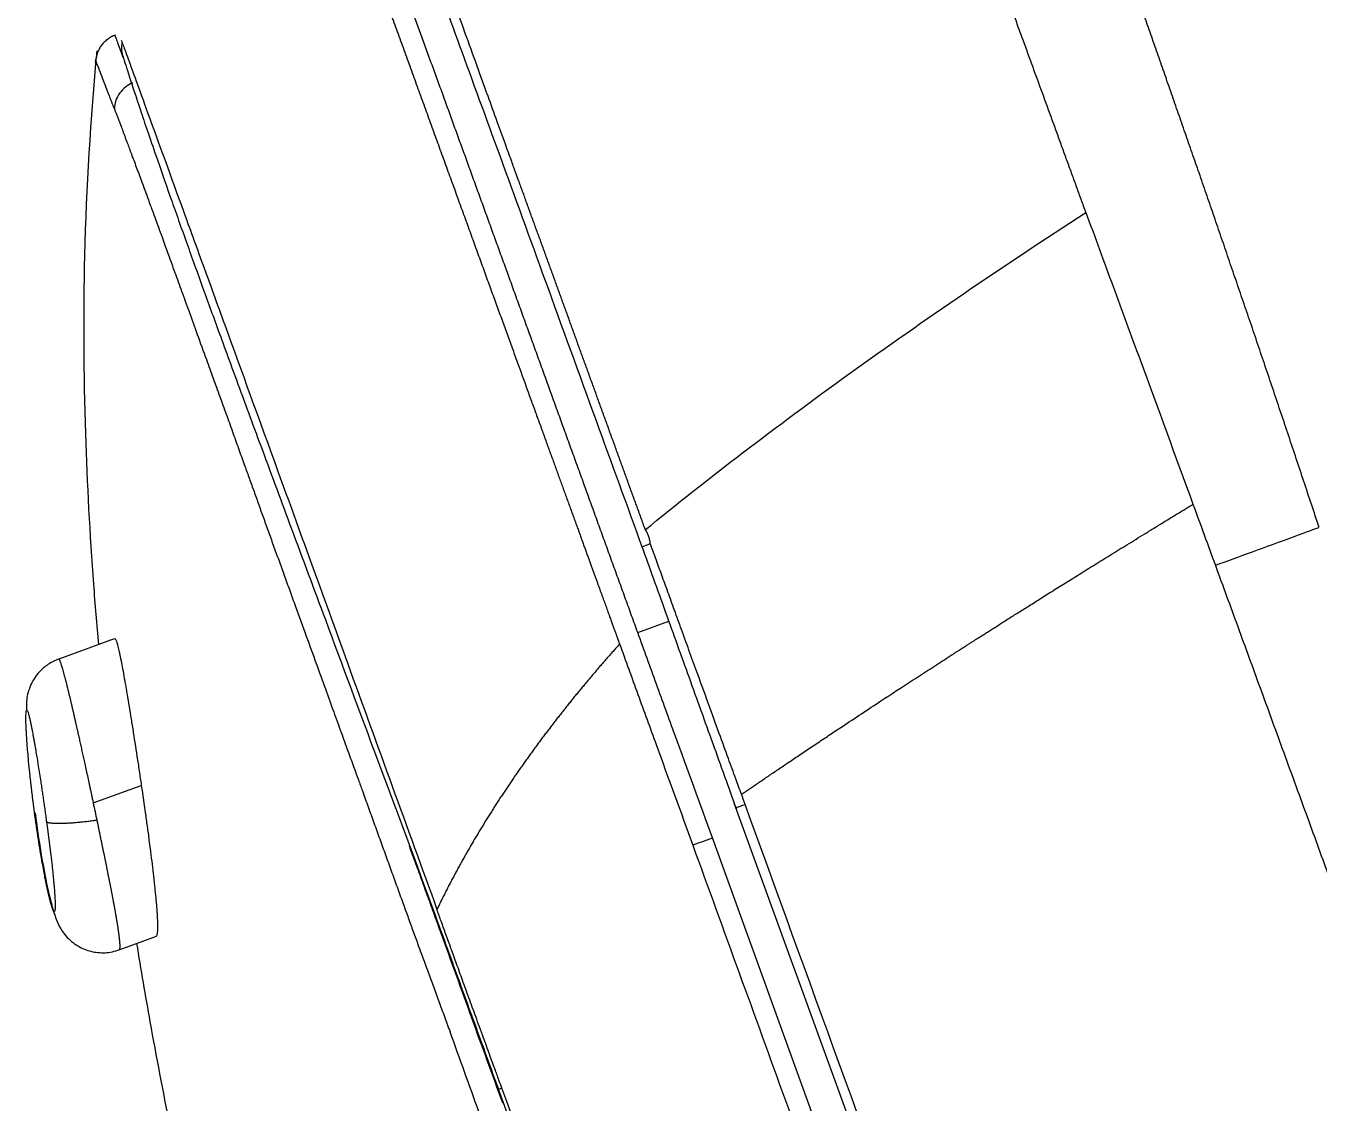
# Model space of a CAD drawing. Extents: x 0 to 1128, y 0 to 827.
# Drawn here: x 755.69 to 768.9, y 566.3 to 577.3 of the extents above; entities that cross this region are included whole.
import ezdxf

# ---------------------------------------------------------------- set-up
doc = ezdxf.new("R2010")
doc.units = 0
doc.header["$LTSCALE"] = 10
doc.header["$MEASUREMENT"] = 0
doc.layers.add('1', color=7, linetype='CONTINUOUS')

msp = doc.modelspace()

# ---------------------------------------------------------------- linework, layer by layer
at = {"layer": '1', "color": 7, "linetype": 'Continuous', "lineweight": -3}
for p, q in [((761.94, 571.11), (762.257, 571.225)), ((756.596, 571.044), (756.029, 570.837)), ((756.381, 569.37), (756.872, 569.548)), ((762.923, 569.369), (766.807, 558.68)), ((766.487, 558.582), (762.702, 569.012)), ((756.647, 567.87), (757.027, 568.008)), ((760.513, 566.459), (763.735, 557.583))]:
    msp.add_line(p, q, dxfattribs=at)
for points, knots in [([(775.77, 561.951), (775.49, 562.723), (774.93, 564.228), (774.09, 566.368), (773.3, 568.292), (772.632, 569.858), (772.085, 571.104), (771.653, 572.065), (771.266, 572.911), (770.795, 573.926), (770.154, 575.276), (769.267, 577.082), (768.172, 579.225), (766.854, 581.694), (765.329, 584.412), (764.215, 586.289), (763.632, 587.246)], [0, 0, 0, 0, 0.087607, 0.171439, 0.245441, 0.309617, 0.353171, 0.390675, 0.422124, 0.452529, 0.510106, 0.58164, 0.66737, 0.766985, 0.880396, 1, 1, 1, 1]), ([(766.516, 575.399), (766.508, 575.42), (766.493, 575.463), (766.47, 575.526), (766.446, 575.59), (766.423, 575.654), (766.4, 575.719), (766.376, 575.784), (766.352, 575.849), (766.328, 575.915), (766.304, 575.981), (766.28, 576.047), (766.256, 576.114), (766.231, 576.181), (766.207, 576.249), (766.182, 576.317), (766.157, 576.385), (766.132, 576.453), (766.107, 576.522), (766.082, 576.592), (766.056, 576.661), (766.031, 576.731), (766.005, 576.801), (765.979, 576.872), (765.954, 576.943), (765.928, 577.014), (765.901, 577.086), (765.875, 577.158), (765.849, 577.23), (765.822, 577.303), (765.796, 577.376), (765.769, 577.449), (765.742, 577.523), (765.715, 577.596), (765.688, 577.671), (765.661, 577.745), (765.634, 577.82), (765.606, 577.895), (765.579, 577.97), (765.551, 578.046), (765.523, 578.121), (765.496, 578.198), (765.468, 578.274), (765.44, 578.351), (765.412, 578.428), (765.383, 578.505), (765.355, 578.582), (765.327, 578.66), (765.298, 578.738), (765.27, 578.816), (765.241, 578.894), (765.213, 578.973), (765.184, 579.051), (765.155, 579.13), (765.126, 579.209), (765.097, 579.289), (765.068, 579.368), (765.039, 579.448), (765.01, 579.527), (764.981, 579.607), (764.951, 579.687), (764.922, 579.767), (764.893, 579.848), (764.863, 579.928), (764.834, 580.009), (764.804, 580.089), (764.775, 580.17), (764.745, 580.25), (764.716, 580.331), (764.686, 580.412), (764.657, 580.493), (764.627, 580.573), (764.597, 580.654), (764.568, 580.735), (764.538, 580.816), (764.509, 580.897), (764.479, 580.977), (764.449, 581.058), (764.42, 581.139), (764.39, 581.219), (764.361, 581.3), (764.331, 581.38), (764.302, 581.46), (764.272, 581.54), (764.243, 581.62), (764.214, 581.7), (764.185, 581.78), (764.155, 581.859), (764.126, 581.938), (764.097, 582.018), (764.068, 582.096), (764.039, 582.175), (764.011, 582.253), (763.982, 582.331), (763.953, 582.409), (763.925, 582.486), (763.897, 582.563), (763.868, 582.64), (763.84, 582.716), (763.812, 582.792), (763.784, 582.867), (763.757, 582.943), (763.729, 583.017), (763.702, 583.091), (763.675, 583.165), (763.648, 583.238), (763.621, 583.311), (763.594, 583.383), (763.568, 583.455), (763.541, 583.526), (763.515, 583.596), (763.489, 583.666), (763.464, 583.735), (763.438, 583.804), (763.413, 583.872), (763.388, 583.939), (763.363, 584.006), (763.339, 584.072), (763.314, 584.138), (763.29, 584.203), (763.23, 584.366), (763.138, 584.613), (763.022, 584.922), (762.919, 585.2), (762.826, 585.448), (762.744, 585.668), (762.671, 585.863), (762.607, 586.034), (762.551, 586.183), (762.503, 586.313), (762.461, 586.425), (762.425, 586.521), (762.395, 586.601), (762.37, 586.67), (762.349, 586.728), (762.331, 586.778), (762.316, 586.822), (762.302, 586.862), (762.289, 586.899), (762.277, 586.934), (762.266, 586.967), (762.259, 586.988), (762.256, 586.999)], [0, 0, 0, 0, 0.003018, 0.006056, 0.009114, 0.012191, 0.015288, 0.018404, 0.021539, 0.024695, 0.027869, 0.031064, 0.034277, 0.03751, 0.040763, 0.044035, 0.047327, 0.050638, 0.053968, 0.057318, 0.060687, 0.064076, 0.067484, 0.070912, 0.074359, 0.077825, 0.081311, 0.084816, 0.088341, 0.091885, 0.095449, 0.099032, 0.102635, 0.106257, 0.109899, 0.113561, 0.117242, 0.120942, 0.124663, 0.128403, 0.132163, 0.135942, 0.139742, 0.143561, 0.1474, 0.151259, 0.155138, 0.159037, 0.162956, 0.166894, 0.170852, 0.17483, 0.178827, 0.182844, 0.186881, 0.190937, 0.195013, 0.199108, 0.203223, 0.207357, 0.21151, 0.215684, 0.219876, 0.224088, 0.22832, 0.232571, 0.236842, 0.241132, 0.245442, 0.249772, 0.254121, 0.25849, 0.262879, 0.267288, 0.271717, 0.276166, 0.280635, 0.285124, 0.289634, 0.294164, 0.298714, 0.303285, 0.307876, 0.312487, 0.317118, 0.321769, 0.32644, 0.33113, 0.335841, 0.340571, 0.34532, 0.350089, 0.354878, 0.359685, 0.364512, 0.369358, 0.374224, 0.379108, 0.384011, 0.388933, 0.393873, 0.398832, 0.40381, 0.408806, 0.413821, 0.418854, 0.423906, 0.428976, 0.434063, 0.43917, 0.444294, 0.449438, 0.454599, 0.45978, 0.46498, 0.470199, 0.475436, 0.480693, 0.485969, 0.491265, 0.496579, 0.526384, 0.555621, 0.584278, 0.61235, 0.639844, 0.666756, 0.69308, 0.718802, 0.743919, 0.768453, 0.792427, 0.815848, 0.838696, 0.860947, 0.882582, 0.903609, 0.924038, 0.943876, 0.963138, 0.981841, 1, 1, 1, 1]), ([(768.897, 572.183), (768.871, 572.261), (768.819, 572.418), (768.741, 572.652), (768.664, 572.884), (768.587, 573.115), (768.51, 573.345), (768.433, 573.573), (768.357, 573.799), (768.281, 574.023), (768.206, 574.246), (768.13, 574.466), (768.056, 574.685), (767.981, 574.902), (767.908, 575.117), (767.834, 575.33), (767.762, 575.541), (767.69, 575.75), (767.618, 575.956), (767.547, 576.16), (767.477, 576.362), (767.407, 576.561), (767.339, 576.758), (767.271, 576.952), (767.204, 577.144), (767.138, 577.333), (767.072, 577.519), (767.007, 577.703), (766.944, 577.884), (766.881, 578.063), (766.819, 578.238), (766.757, 578.411), (766.697, 578.582), (766.638, 578.75), (766.579, 578.915), (766.521, 579.077), (766.465, 579.237), (766.409, 579.393), (766.354, 579.548), (766.3, 579.699), (766.246, 579.848), (766.194, 579.994), (766.143, 580.137), (766.093, 580.278), (766.043, 580.415), (765.995, 580.55), (765.948, 580.682), (765.901, 580.811), (765.856, 580.937), (765.812, 581.06), (765.768, 581.181), (765.726, 581.298), (765.685, 581.413), (765.645, 581.525), (765.605, 581.635), (765.567, 581.741), (765.529, 581.846), (765.492, 581.948), (765.456, 582.047), (765.421, 582.144), (765.387, 582.239), (765.354, 582.331), (765.321, 582.421), (765.29, 582.509), (765.259, 582.594), (765.229, 582.677), (765.199, 582.758), (765.171, 582.837), (765.143, 582.914), (765.116, 582.989), (765.09, 583.061), (765.064, 583.132), (765.04, 583.2), (765.016, 583.267), (764.992, 583.331), (764.969, 583.394), (764.947, 583.455), (764.926, 583.514), (764.905, 583.571), (764.885, 583.626), (764.866, 583.68), (764.847, 583.732), (764.828, 583.783), (764.81, 583.832), (764.793, 583.879), (764.776, 583.925), (764.764, 583.959), (764.755, 583.983), (764.748, 584.001), (764.74, 584.025), (764.729, 584.054), (764.717, 584.089), (764.702, 584.129), (764.686, 584.175), (764.667, 584.225), (764.648, 584.281), (764.626, 584.341), (764.603, 584.405), (764.578, 584.473), (764.552, 584.545), (764.525, 584.621), (764.497, 584.699), (764.468, 584.781), (764.438, 584.865), (764.407, 584.952), (764.376, 585.04), (764.344, 585.13), (764.311, 585.221), (764.279, 585.313), (764.246, 585.405), (764.214, 585.496), (764.182, 585.587), (764.151, 585.677), (764.12, 585.765), (764.09, 585.85), (764.062, 585.933), (764.034, 586.013), (764.008, 586.089), (763.984, 586.162), (763.961, 586.23), (763.94, 586.294), (763.92, 586.354), (763.902, 586.41), (763.886, 586.461), (763.871, 586.507), (763.857, 586.551), (763.844, 586.593), (763.831, 586.632), (763.818, 586.67), (763.805, 586.706), (763.793, 586.743), (763.785, 586.766), (763.781, 586.778)], [0, 0, 0, 0, 0.009748, 0.019443, 0.029083, 0.038666, 0.048189, 0.057649, 0.067047, 0.076378, 0.085643, 0.09484, 0.103969, 0.113029, 0.122021, 0.130944, 0.139797, 0.148576, 0.15728, 0.165905, 0.174449, 0.18291, 0.191286, 0.199576, 0.20778, 0.215897, 0.22393, 0.231877, 0.239739, 0.247517, 0.25521, 0.262821, 0.270348, 0.277793, 0.285155, 0.292435, 0.299633, 0.306749, 0.313785, 0.32074, 0.327614, 0.334405, 0.34111, 0.34773, 0.354262, 0.360705, 0.367059, 0.373322, 0.379495, 0.385576, 0.391568, 0.397471, 0.403288, 0.409019, 0.414667, 0.420232, 0.425715, 0.431117, 0.436441, 0.441685, 0.446852, 0.45194, 0.45695, 0.46188, 0.466731, 0.471501, 0.476191, 0.4808, 0.485328, 0.489775, 0.49414, 0.498424, 0.502626, 0.506746, 0.510783, 0.514739, 0.518612, 0.522403, 0.526111, 0.529736, 0.533279, 0.536738, 0.540116, 0.54341, 0.546621, 0.54975, 0.552796, 0.553629, 0.55488, 0.55655, 0.558638, 0.561144, 0.564065, 0.567403, 0.571154, 0.575318, 0.579894, 0.584882, 0.590282, 0.596095, 0.602321, 0.608963, 0.616022, 0.623503, 0.63141, 0.639746, 0.648512, 0.657708, 0.667334, 0.677386, 0.687862, 0.698758, 0.71007, 0.72179, 0.733911, 0.746423, 0.759313, 0.772577, 0.78622, 0.800249, 0.814675, 0.829504, 0.844741, 0.860387, 0.876439, 0.89289, 0.90974, 0.926989, 0.944637, 0.962684, 0.981137, 1, 1, 1, 1]), ([(758.151, 582.568), (758.151, 582.559), (758.157, 582.533), (758.175, 582.468), (758.201, 582.391), (758.229, 582.31), (758.257, 582.231), (758.294, 582.128), (758.349, 581.97), (758.415, 581.796), (758.525, 581.508), (758.645, 581.178), (758.784, 580.793), (758.928, 580.393), (759.091, 579.939), (759.279, 579.418), (759.501, 578.805), (759.783, 578.03), (760.129, 577.081), (760.54, 575.957), (761.008, 574.67), (761.495, 573.326), (761.828, 572.413), (761.986, 571.979)], [0, 0, 0, 0, 0.076301, 0.144485, 0.204547, 0.256497, 0.300352, 0.336459, 0.418213, 0.502627, 0.550914, 0.59872, 0.630217, 0.661344, 0.692424, 0.718789, 0.74886, 0.782669, 0.820316, 0.861812, 0.906907, 0.956017, 1, 1, 1, 1]), ([(762.018, 572.159), (762.01, 572.18), (761.995, 572.221), (761.973, 572.283), (761.95, 572.345), (761.928, 572.407), (761.905, 572.469), (761.883, 572.531), (761.86, 572.593), (761.838, 572.655), (761.815, 572.717), (761.793, 572.779), (761.77, 572.841), (761.748, 572.904), (761.725, 572.966), (761.703, 573.028), (761.68, 573.09), (761.657, 573.152), (761.635, 573.215), (761.612, 573.277), (761.59, 573.339), (761.567, 573.401), (761.545, 573.464), (761.522, 573.526), (761.5, 573.588), (761.477, 573.65), (761.454, 573.713), (761.432, 573.775), (761.409, 573.837), (761.387, 573.899), (761.364, 573.961), (761.342, 574.023), (761.319, 574.085), (761.297, 574.147), (761.275, 574.209), (761.252, 574.271), (761.23, 574.333), (761.207, 574.395), (761.185, 574.456), (761.163, 574.518), (761.14, 574.579), (761.118, 574.641), (761.096, 574.702), (761.073, 574.764), (761.051, 574.825), (761.029, 574.886), (761.007, 574.947), (760.985, 575.008), (760.963, 575.069), (760.941, 575.13), (760.918, 575.191), (760.896, 575.251), (760.874, 575.312), (760.852, 575.373), (760.83, 575.433), (760.808, 575.493), (760.787, 575.554), (760.765, 575.614), (760.743, 575.674), (760.719, 575.74), (760.687, 575.827), (760.642, 575.951), (760.58, 576.123), (760.501, 576.34), (760.406, 576.603), (760.296, 576.908), (760.173, 577.246), (760.047, 577.596), (759.923, 577.938), (759.806, 578.26), (759.676, 578.617), (759.536, 579.003), (759.389, 579.409), (759.254, 579.781), (759.131, 580.121), (759.019, 580.428), (758.92, 580.703), (758.831, 580.947), (758.752, 581.164), (758.695, 581.319), (758.654, 581.429), (758.625, 581.508), (758.596, 581.587), (758.567, 581.666), (758.539, 581.742), (758.513, 581.814), (758.488, 581.882), (758.465, 581.945), (758.445, 581.999), (758.429, 582.044), (758.415, 582.083), (758.402, 582.117), (758.391, 582.149), (758.38, 582.179), (758.371, 582.207), (758.361, 582.233), (758.353, 582.258), (758.345, 582.281), (758.337, 582.302), (758.33, 582.321), (758.326, 582.334), (758.324, 582.34)], [0, 0, 0, 0, 0.00326, 0.006524, 0.00979, 0.013059, 0.016332, 0.019607, 0.022884, 0.026165, 0.029448, 0.032733, 0.036021, 0.03931, 0.042602, 0.045897, 0.049193, 0.052491, 0.055791, 0.059092, 0.062396, 0.065701, 0.069007, 0.072315, 0.075624, 0.078935, 0.082246, 0.085559, 0.088872, 0.092186, 0.0955, 0.098816, 0.102131, 0.105447, 0.108763, 0.112079, 0.115395, 0.118712, 0.122027, 0.125343, 0.128658, 0.131973, 0.135287, 0.1386, 0.141913, 0.145226, 0.148538, 0.15185, 0.155162, 0.158474, 0.161786, 0.165099, 0.168412, 0.171726, 0.17504, 0.178356, 0.181673, 0.184991, 0.18831, 0.191631, 0.1959, 0.202817, 0.212393, 0.224641, 0.239571, 0.257183, 0.277472, 0.299226, 0.320437, 0.341103, 0.361223, 0.391636, 0.422008, 0.452356, 0.482663, 0.512879, 0.543007, 0.573088, 0.603137, 0.633145, 0.646551, 0.66124, 0.677207, 0.694438, 0.712919, 0.732634, 0.753595, 0.775825, 0.799343, 0.819946, 0.839821, 0.858972, 0.877411, 0.895147, 0.912186, 0.928535, 0.944198, 0.959175, 0.973468, 0.987076, 1, 1, 1, 1]), ([(761.94, 571.11), (761.93, 571.138), (761.909, 571.195), (761.878, 571.28), (761.848, 571.365), (761.817, 571.45), (761.786, 571.535), (761.755, 571.621), (761.724, 571.706), (761.693, 571.792), (761.662, 571.877), (761.631, 571.963), (761.6, 572.048), (761.569, 572.134), (761.538, 572.22), (761.507, 572.306), (761.476, 572.391), (761.445, 572.477), (761.414, 572.563), (761.383, 572.649), (761.352, 572.734), (761.321, 572.82), (761.29, 572.905), (761.259, 572.991), (761.228, 573.076), (761.197, 573.162), (761.166, 573.247), (761.136, 573.332), (761.105, 573.417), (761.074, 573.502), (761.043, 573.587), (761.013, 573.672), (760.982, 573.757), (760.951, 573.841), (760.921, 573.926), (760.89, 574.01), (760.86, 574.095), (760.829, 574.179), (760.799, 574.263), (760.768, 574.347), (760.738, 574.431), (760.707, 574.515), (760.677, 574.599), (760.647, 574.683), (760.617, 574.766), (760.586, 574.85), (760.556, 574.933), (760.526, 575.016), (760.496, 575.099), (760.466, 575.182), (760.436, 575.264), (760.406, 575.347), (760.376, 575.429), (760.347, 575.511), (760.317, 575.593), (760.287, 575.675), (760.258, 575.756), (760.228, 575.838), (760.199, 575.919), (760.17, 576), (760.14, 576.08), (760.111, 576.161), (760.082, 576.241), (760.053, 576.32), (760.025, 576.4), (759.996, 576.479), (759.967, 576.557), (759.939, 576.636), (759.911, 576.714), (759.882, 576.791), (759.854, 576.868), (759.826, 576.945), (759.799, 577.021), (759.771, 577.097), (759.744, 577.173), (759.716, 577.248), (759.689, 577.322), (759.662, 577.396), (759.636, 577.469), (759.609, 577.542), (759.583, 577.615), (759.556, 577.686), (759.53, 577.758), (759.505, 577.828), (759.479, 577.898), (759.454, 577.968), (759.429, 578.036), (759.404, 578.105), (759.379, 578.172), (759.354, 578.239), (759.33, 578.305), (759.306, 578.37), (759.282, 578.435), (759.259, 578.499), (759.236, 578.563), (759.213, 578.625), (759.19, 578.687), (759.166, 578.752), (759.138, 578.829), (759.103, 578.924), (759.06, 579.042), (759.011, 579.179), (758.955, 579.332), (758.894, 579.501), (758.829, 579.68), (758.761, 579.867), (758.692, 580.058), (758.623, 580.249), (758.555, 580.436), (758.489, 580.617), (758.428, 580.786), (758.374, 580.935), (758.328, 581.059), (758.292, 581.159), (758.264, 581.237), (758.241, 581.3), (758.223, 581.349), (758.208, 581.389), (758.197, 581.422), (758.187, 581.449), (758.179, 581.471), (758.174, 581.485), (758.172, 581.491)], [0, 0, 0, 0, 0.005119, 0.010244, 0.015373, 0.020508, 0.025648, 0.030794, 0.035946, 0.041103, 0.046266, 0.051432, 0.056602, 0.061775, 0.066951, 0.072128, 0.077307, 0.082487, 0.087668, 0.092849, 0.09803, 0.103211, 0.108391, 0.113571, 0.11875, 0.123928, 0.129106, 0.134283, 0.139459, 0.144635, 0.149811, 0.154986, 0.160162, 0.165338, 0.170514, 0.17569, 0.180867, 0.186045, 0.191224, 0.196403, 0.201584, 0.206766, 0.21195, 0.217134, 0.22232, 0.227508, 0.232697, 0.237889, 0.243082, 0.248277, 0.253475, 0.258675, 0.263878, 0.269084, 0.274293, 0.279506, 0.284721, 0.28994, 0.295161, 0.300385, 0.305611, 0.31084, 0.31607, 0.321303, 0.326538, 0.331775, 0.337015, 0.342256, 0.3475, 0.352746, 0.357994, 0.363245, 0.368497, 0.373752, 0.379008, 0.384266, 0.389525, 0.394785, 0.400046, 0.405307, 0.410569, 0.415832, 0.421095, 0.426358, 0.431621, 0.436884, 0.442147, 0.447409, 0.452672, 0.457933, 0.463194, 0.468455, 0.473714, 0.478973, 0.484231, 0.489488, 0.494743, 0.499998, 0.506317, 0.51481, 0.525474, 0.53831, 0.553315, 0.570489, 0.589825, 0.611312, 0.634931, 0.660651, 0.688417, 0.718188, 0.75, 0.783073, 0.814083, 0.843043, 0.869953, 0.894793, 0.917547, 0.938204, 0.956769, 0.97325, 0.987657, 1, 1, 1, 1]), ([(758.003, 581.334), (758.005, 581.329), (758.008, 581.319), (758.014, 581.303), (758.02, 581.286), (758.026, 581.269), (758.033, 581.252), (758.039, 581.233), (758.046, 581.214), (758.054, 581.194), (758.061, 581.172), (758.069, 581.15), (758.078, 581.126), (758.087, 581.101), (758.097, 581.074), (758.107, 581.047), (758.117, 581.018), (758.128, 580.987), (758.14, 580.955), (758.152, 580.921), (758.165, 580.886), (758.178, 580.849), (758.192, 580.811), (758.206, 580.771), (758.221, 580.73), (758.237, 580.687), (758.253, 580.643), (758.269, 580.597), (758.286, 580.55), (758.304, 580.501), (758.322, 580.451), (758.341, 580.399), (758.36, 580.346), (758.38, 580.291), (758.4, 580.235), (758.421, 580.177), (758.443, 580.118), (758.465, 580.057), (758.488, 579.994), (758.511, 579.931), (758.534, 579.865), (758.559, 579.798), (758.584, 579.73), (758.609, 579.66), (758.635, 579.589), (758.661, 579.516), (758.688, 579.442), (758.715, 579.367), (758.743, 579.29), (758.771, 579.212), (758.8, 579.133), (758.829, 579.053), (758.859, 578.971), (758.889, 578.889), (758.919, 578.805), (758.95, 578.72), (758.981, 578.634), (759.013, 578.547), (759.044, 578.46), (759.077, 578.371), (759.109, 578.282), (759.141, 578.192), (759.174, 578.102), (759.207, 578.011), (759.241, 577.919), (759.274, 577.827), (759.307, 577.735), (759.341, 577.642), (759.375, 577.549), (759.409, 577.456), (759.442, 577.363), (759.476, 577.269), (759.51, 577.176), (759.544, 577.083), (759.578, 576.989), (759.612, 576.896), (759.646, 576.802), (759.68, 576.709), (759.713, 576.617), (759.747, 576.524), (759.781, 576.432), (759.814, 576.339), (759.847, 576.248), (759.88, 576.157), (759.913, 576.066), (759.946, 575.975), (759.979, 575.885), (760.011, 575.796), (760.044, 575.707), (760.076, 575.619), (760.107, 575.531), (760.139, 575.444), (760.17, 575.358), (760.202, 575.272), (760.232, 575.187), (760.263, 575.103), (760.293, 575.019), (760.324, 574.936), (760.353, 574.854), (760.383, 574.772), (760.412, 574.692), (760.441, 574.612), (760.47, 574.532), (760.499, 574.454), (760.527, 574.376), (760.555, 574.299), (760.582, 574.223), (760.61, 574.148), (760.637, 574.073), (760.664, 574), (760.69, 573.927), (760.716, 573.855), (760.742, 573.784), (760.768, 573.713), (760.793, 573.644), (760.818, 573.575), (760.842, 573.507), (760.867, 573.44), (760.891, 573.374), (760.914, 573.309), (760.938, 573.245), (760.961, 573.181), (760.984, 573.118), (761.006, 573.056), (761.028, 572.995), (761.05, 572.935), (761.072, 572.876), (761.093, 572.818), (761.114, 572.76), (761.134, 572.704), (761.154, 572.648), (761.174, 572.593), (761.194, 572.539), (761.213, 572.486), (761.232, 572.434), (761.251, 572.383), (761.269, 572.333), (761.287, 572.284), (761.304, 572.235), (761.322, 572.188), (761.339, 572.141), (761.355, 572.095), (761.371, 572.05), (761.387, 572.006), (761.403, 571.964), (761.418, 571.921), (761.433, 571.88), (761.448, 571.84), (761.462, 571.801), (761.476, 571.763), (761.49, 571.725), (761.503, 571.689), (761.516, 571.653), (761.528, 571.618), (761.54, 571.585), (761.552, 571.552), (761.564, 571.52), (761.575, 571.489), (761.586, 571.459), (761.597, 571.43), (761.607, 571.401), (761.617, 571.374), (761.626, 571.348), (761.636, 571.322), (761.644, 571.298), (761.653, 571.274), (761.661, 571.251), (761.669, 571.23), (761.677, 571.209), (761.684, 571.189), (761.691, 571.17), (761.697, 571.151), (761.704, 571.134), (761.71, 571.118), (761.715, 571.102), (761.72, 571.088), (761.725, 571.074), (761.73, 571.062), (761.734, 571.05), (761.738, 571.039), (761.742, 571.029), (761.745, 571.02), (761.748, 571.012), (761.75, 571.004), (761.753, 570.998), (761.754, 570.994), (761.755, 570.992)], [0, 0, 0, 0, 0.010408, 0.020776, 0.031102, 0.041385, 0.051623, 0.061816, 0.071962, 0.08206, 0.092109, 0.102108, 0.112054, 0.121946, 0.131783, 0.141563, 0.151285, 0.160949, 0.170554, 0.1801, 0.189588, 0.199018, 0.20839, 0.217705, 0.226963, 0.236166, 0.245313, 0.254405, 0.263444, 0.27243, 0.281366, 0.290252, 0.299089, 0.30788, 0.316625, 0.325327, 0.333984, 0.342595, 0.351158, 0.359672, 0.368135, 0.376547, 0.384906, 0.393211, 0.401463, 0.409661, 0.417803, 0.425889, 0.43392, 0.441895, 0.449813, 0.457675, 0.46548, 0.47323, 0.480924, 0.488563, 0.496146, 0.503675, 0.511148, 0.518567, 0.52593, 0.533238, 0.54049, 0.547687, 0.554829, 0.561914, 0.568944, 0.575917, 0.582834, 0.589694, 0.596498, 0.603244, 0.609933, 0.616565, 0.623139, 0.629656, 0.636114, 0.642513, 0.648854, 0.655136, 0.66136, 0.667526, 0.673633, 0.679683, 0.685674, 0.691608, 0.697483, 0.7033, 0.709059, 0.714759, 0.7204, 0.725982, 0.731506, 0.736971, 0.742378, 0.747726, 0.753017, 0.758251, 0.763427, 0.768546, 0.773609, 0.778614, 0.783563, 0.788456, 0.793292, 0.798072, 0.802795, 0.807462, 0.812074, 0.816629, 0.821128, 0.825571, 0.829959, 0.834291, 0.838568, 0.842789, 0.846955, 0.851066, 0.855121, 0.859121, 0.863066, 0.866956, 0.870791, 0.87457, 0.878294, 0.881963, 0.885577, 0.889136, 0.89264, 0.896088, 0.899481, 0.902818, 0.9061, 0.909326, 0.912496, 0.91561, 0.918668, 0.921671, 0.924617, 0.927507, 0.930341, 0.933118, 0.93584, 0.938505, 0.941115, 0.943668, 0.946164, 0.948605, 0.950989, 0.953317, 0.955589, 0.957805, 0.959965, 0.962068, 0.964116, 0.966107, 0.968042, 0.969921, 0.971745, 0.973512, 0.975224, 0.97688, 0.97848, 0.980025, 0.981514, 0.982947, 0.984325, 0.985648, 0.986915, 0.988127, 0.989283, 0.990384, 0.99143, 0.99242, 0.993355, 0.994235, 0.99506, 0.995829, 0.996544, 0.997203, 0.997807, 0.998356, 0.998849, 0.999288, 0.999672, 1, 1, 1, 1]), ([(756.687, 576.983), (756.687, 576.985), (756.685, 576.99), (756.683, 576.996), (756.68, 577.002), (756.678, 577.008), (756.676, 577.014), (756.674, 577.019), (756.672, 577.025), (756.67, 577.03), (756.668, 577.035), (756.667, 577.039), (756.665, 577.043), (756.664, 577.048), (756.662, 577.051), (756.661, 577.055), (756.659, 577.059), (756.658, 577.062), (756.657, 577.065), (756.656, 577.068), (756.655, 577.071), (756.654, 577.074), (756.653, 577.076), (756.652, 577.078), (756.651, 577.08), (756.651, 577.082), (756.65, 577.084), (756.649, 577.086), (756.649, 577.087), (756.648, 577.089), (756.648, 577.09), (756.645, 577.098), (756.64, 577.111), (756.634, 577.128), (756.628, 577.143), (756.624, 577.156), (756.619, 577.167), (756.616, 577.177), (756.613, 577.185), (756.61, 577.192), (756.608, 577.198), (756.606, 577.202), (756.605, 577.206), (756.605, 577.208), (756.604, 577.209), (756.604, 577.209), (756.604, 577.21)], [0, 0, 0, 0, 0.013465, 0.027983, 0.042103, 0.055824, 0.069148, 0.082073, 0.0946, 0.106728, 0.118459, 0.129791, 0.140725, 0.151261, 0.161399, 0.171138, 0.18048, 0.189423, 0.197968, 0.206115, 0.213864, 0.221214, 0.228167, 0.234722, 0.240878, 0.246636, 0.251997, 0.256959, 0.261523, 0.265689, 0.269457, 0.272827, 0.333369, 0.392586, 0.450478, 0.507047, 0.562294, 0.616218, 0.668821, 0.720102, 0.770061, 0.818697, 0.866009, 0.911997, 0.956661, 1, 1, 1, 1]), ([(756.688, 576.982), (756.672, 577.03), (756.67, 577.083), (756.677, 577.128), (756.678, 577.132)], [0, 0, 0, 0, 0.895942, 1, 1, 1, 1]), ([(756.678, 577.132), (756.678, 577.132), (756.691, 577.096), (756.712, 577.038), (756.784, 576.84), (756.932, 576.431), (757.216, 575.65), (757.494, 574.885), (757.801, 574.039), (758.176, 573.007), (758.61, 571.81), (759.149, 570.324), (759.586, 569.122), (759.891, 568.282)], [0, 0, 0, 0, 0.001717, 0.082791, 0.129526, 0.294294, 0.429851, 0.49099, 0.550621, 0.675211, 0.744586, 0.821187, 1, 1, 1, 1]), ([(756.417, 577.05), (756.352, 576.354), (756.274, 575.052), (756.285, 573.232), (756.357, 571.908), (756.416, 571.191), (756.435, 570.986)], [0, 0, 0, 0, 0.345019, 0.644531, 0.898373, 1, 1, 1, 1]), ([(756.597, 576.458), (756.595, 576.462), (756.592, 576.471), (756.588, 576.483), (756.583, 576.495), (756.578, 576.506), (756.574, 576.518), (756.57, 576.529), (756.566, 576.539), (756.561, 576.55), (756.557, 576.56), (756.554, 576.57), (756.55, 576.58), (756.546, 576.59), (756.542, 576.6), (756.539, 576.609), (756.535, 576.618), (756.532, 576.627), (756.528, 576.636), (756.525, 576.644), (756.522, 576.652), (756.519, 576.66), (756.516, 576.668), (756.513, 576.676), (756.51, 576.683), (756.507, 576.691), (756.504, 576.698), (756.502, 576.705), (756.499, 576.711), (756.497, 576.718), (756.494, 576.724), (756.492, 576.73), (756.49, 576.737), (756.487, 576.742), (756.485, 576.748), (756.483, 576.754), (756.481, 576.759), (756.479, 576.765), (756.477, 576.77), (756.475, 576.775), (756.473, 576.78), (756.472, 576.784), (756.47, 576.789), (756.468, 576.794), (756.467, 576.798), (756.465, 576.802), (756.463, 576.806), (756.462, 576.81), (756.46, 576.814), (756.459, 576.818), (756.458, 576.821), (756.456, 576.825), (756.455, 576.828), (756.454, 576.832), (756.453, 576.835), (756.452, 576.838), (756.45, 576.841), (756.449, 576.844), (756.448, 576.847), (756.444, 576.857), (756.438, 576.874), (756.43, 576.893), (756.423, 576.908), (756.419, 576.92), (756.415, 576.929), (756.413, 576.935), (756.411, 576.938), (756.41, 576.94), (756.409, 576.941), (756.409, 576.942), (756.408, 576.943), (756.407, 576.943), (756.407, 576.944), (756.406, 576.944), (756.406, 576.945), (756.406, 576.945), (756.406, 576.945), (756.406, 576.945), (756.405, 576.944), (756.405, 576.943), (756.405, 576.941), (756.405, 576.94), (756.405, 576.939), (756.405, 576.938), (756.405, 576.937), (756.405, 576.937), (756.405, 576.936), (756.405, 576.936), (756.405, 576.935), (756.405, 576.935), (756.405, 576.935), (756.405, 576.935), (756.405, 576.935), (756.405, 576.935), (756.405, 576.935), (756.405, 576.936), (756.405, 576.936), (756.405, 576.937), (756.405, 576.937), (756.405, 576.938), (756.406, 576.939), (756.406, 576.94), (756.406, 576.941), (756.406, 576.942), (756.406, 576.943), (756.406, 576.944), (756.406, 576.945), (756.407, 576.946), (756.407, 576.947), (756.407, 576.948), (756.407, 576.949), (756.407, 576.95), (756.407, 576.951), (756.407, 576.952), (756.407, 576.952), (756.408, 576.953), (756.408, 576.954), (756.408, 576.954), (756.408, 576.955), (756.408, 576.956), (756.408, 576.957), (756.408, 576.958), (756.408, 576.959), (756.408, 576.96), (756.409, 576.962), (756.409, 576.962), (756.409, 576.963), (756.409, 576.963), (756.409, 576.964)], [0, 0, 0, 0, 0.012875, 0.025622, 0.038243, 0.050736, 0.063102, 0.075341, 0.087453, 0.099437, 0.111295, 0.123026, 0.134629, 0.146105, 0.157455, 0.168677, 0.179772, 0.190739, 0.20158, 0.212294, 0.22288, 0.23334, 0.243672, 0.253877, 0.263956, 0.273907, 0.283731, 0.293429, 0.302999, 0.312443, 0.321759, 0.330949, 0.340012, 0.348949, 0.357758, 0.366441, 0.374997, 0.383427, 0.39173, 0.399906, 0.407956, 0.415879, 0.423676, 0.431347, 0.438891, 0.446309, 0.453601, 0.460767, 0.467806, 0.47472, 0.481507, 0.488169, 0.494705, 0.501115, 0.507399, 0.513558, 0.519591, 0.525499, 0.531282, 0.536939, 0.59532, 0.648008, 0.694956, 0.736148, 0.771592, 0.801328, 0.815058, 0.828117, 0.840495, 0.852181, 0.863169, 0.873456, 0.883039, 0.89192, 0.900101, 0.907589, 0.914392, 0.920521, 0.92599, 0.930816, 0.933329, 0.935792, 0.938203, 0.940562, 0.942868, 0.94512, 0.947317, 0.94946, 0.951548, 0.953581, 0.955559, 0.957481, 0.959348, 0.961159, 0.962916, 0.964618, 0.966266, 0.967861, 0.969402, 0.970891, 0.972328, 0.973715, 0.975051, 0.976339, 0.977579, 0.978773, 0.979921, 0.981026, 0.982087, 0.983108, 0.984089, 0.985032, 0.98594, 0.986813, 0.987654, 0.988466, 0.989249, 0.990008, 0.991328, 0.992562, 0.993719, 0.994808, 0.995835, 0.996811, 0.997742, 0.998636, 0.999501, 1, 1, 1, 1]), ([(756.688, 576.983), (756.7, 576.946), (756.742, 576.814), (756.847, 576.488), (756.995, 576.056), (757.157, 575.589), (757.316, 575.142), (757.482, 574.679), (757.661, 574.186), (757.866, 573.626), (758.115, 572.951), (758.414, 572.146), (758.806, 571.094), (759.297, 569.769), (759.685, 568.737), (759.886, 568.186), (759.891, 568.171)], [0, 0, 0, 0, 0.117078, 0.223145, 0.318502, 0.382406, 0.439716, 0.490639, 0.536211, 0.586034, 0.642804, 0.706305, 0.776593, 0.881057, 0.996841, 1, 1, 1, 1]), ([(756.781, 576.722), (756.732, 576.701), (756.636, 576.628), (756.6, 576.512), (756.597, 576.458)], [0, 0, 0, 0, 0.491438, 1, 1, 1, 1]), ([(756.597, 576.458), (756.599, 576.453), (756.603, 576.443), (756.609, 576.427), (756.615, 576.411), (756.622, 576.394), (756.629, 576.376), (756.636, 576.357), (756.644, 576.337), (756.652, 576.315), (756.661, 576.291), (756.67, 576.266), (756.681, 576.239), (756.691, 576.21), (756.703, 576.179), (756.715, 576.146), (756.731, 576.106), (756.749, 576.056), (756.771, 575.997), (756.795, 575.932), (756.821, 575.863), (756.849, 575.788), (756.878, 575.708), (756.91, 575.622), (756.936, 575.552), (756.955, 575.499), (756.969, 575.462), (756.987, 575.412), (757.011, 575.347), (757.04, 575.268), (757.089, 575.131), (757.148, 574.969), (757.219, 574.773), (757.284, 574.595), (757.36, 574.385), (757.444, 574.152), (757.527, 573.924), (757.604, 573.711), (757.672, 573.524), (757.738, 573.342), (757.802, 573.164), (757.863, 572.993), (757.919, 572.838), (757.97, 572.696), (758.017, 572.564), (758.066, 572.429), (758.116, 572.289), (758.167, 572.146), (758.22, 572), (758.275, 571.849), (758.331, 571.695), (758.388, 571.537), (758.463, 571.33), (758.553, 571.082), (758.655, 570.801), (758.748, 570.543), (758.833, 570.308), (758.91, 570.097), (758.977, 569.911), (759.036, 569.749), (759.085, 569.613), (759.135, 569.475), (759.188, 569.329), (759.247, 569.165), (759.306, 569.002), (759.365, 568.838), (759.424, 568.675), (759.483, 568.511), (759.539, 568.357), (759.592, 568.211), (759.642, 568.072), (759.694, 567.931), (759.746, 567.787), (759.8, 567.641), (759.854, 567.492), (759.91, 567.341), (759.967, 567.187), (760.005, 567.083), (760.025, 567.031)], [0, 0, 0, 0, 0.011469, 0.022953, 0.034448, 0.045951, 0.057462, 0.068977, 0.080494, 0.092011, 0.103527, 0.115038, 0.126543, 0.138041, 0.14953, 0.161009, 0.172481, 0.188864, 0.205238, 0.22161, 0.237988, 0.254377, 0.270779, 0.287201, 0.303648, 0.307985, 0.314212, 0.322333, 0.332347, 0.344255, 0.358056, 0.39083, 0.407967, 0.42943, 0.451829, 0.475185, 0.499508, 0.516655, 0.532991, 0.548512, 0.563215, 0.577095, 0.590149, 0.600141, 0.610314, 0.62067, 0.631212, 0.641939, 0.652853, 0.663955, 0.675244, 0.68672, 0.698382, 0.720064, 0.739999, 0.758182, 0.774614, 0.789305, 0.802259, 0.813478, 0.822961, 0.830707, 0.841974, 0.853243, 0.864508, 0.875765, 0.88701, 0.898241, 0.909457, 0.918806, 0.92833, 0.938032, 0.947912, 0.957971, 0.968208, 0.978625, 0.989222, 1, 1, 1, 1]), ([(762.017, 572.159), (762.645, 572.672), (763.346, 573.208), (764.481, 574.026), (764.874, 574.301), (765.68, 574.851), (766.094, 575.126), (766.516, 575.399)], [0, 0, 0, 0, 0.5, 0.5, 0.75, 0.75, 1, 1, 1, 1]), ([(766.516, 575.399), (766.608, 575.147), (766.701, 574.895), (766.885, 574.393), (766.977, 574.144), (767.251, 573.398), (767.432, 572.905), (767.609, 572.419)], [0, 0, 0, 0, 0.25, 0.25, 0.5, 0.5, 1, 1, 1, 1]), ([(763, 569.457), (763.013, 569.466), (763.04, 569.484), (763.081, 569.513), (763.124, 569.542), (763.169, 569.572), (763.215, 569.603), (763.262, 569.636), (763.311, 569.669), (763.362, 569.703), (763.414, 569.739), (763.468, 569.775), (763.524, 569.813), (763.581, 569.851), (763.64, 569.891), (763.701, 569.932), (763.763, 569.973), (763.827, 570.016), (763.893, 570.06), (763.961, 570.105), (764.136, 570.221), (764.395, 570.393), (764.717, 570.603), (764.961, 570.761), (765.1, 570.851), (765.16, 570.889), (765.169, 570.895), (765.18, 570.902), (765.193, 570.911), (765.208, 570.92), (765.225, 570.931), (765.244, 570.943), (765.265, 570.956), (765.287, 570.971), (765.312, 570.987), (765.339, 571.004), (765.368, 571.022), (765.398, 571.042), (765.431, 571.063), (765.466, 571.085), (765.503, 571.108), (765.541, 571.133), (765.582, 571.159), (765.625, 571.186), (765.67, 571.215), (765.717, 571.245), (765.766, 571.276), (765.818, 571.308), (765.871, 571.342), (765.927, 571.377), (765.984, 571.413), (766.044, 571.451), (766.106, 571.49), (766.171, 571.53), (766.237, 571.572), (766.306, 571.615), (766.377, 571.659), (766.45, 571.705), (766.525, 571.752), (766.603, 571.8), (766.683, 571.85), (766.765, 571.9), (766.849, 571.953), (766.936, 572.006), (767.025, 572.061), (767.117, 572.118), (767.211, 572.175), (767.307, 572.234), (767.405, 572.295), (767.506, 572.356), (767.575, 572.398), (767.609, 572.419)], [0, 0, 0, 0, 0.010078, 0.020492, 0.031243, 0.04233, 0.053753, 0.065514, 0.077613, 0.090049, 0.102823, 0.115935, 0.129386, 0.143176, 0.157305, 0.171773, 0.18658, 0.201726, 0.217212, 0.233038, 0.249203, 0.339204, 0.411004, 0.464529, 0.499745, 0.501294, 0.503259, 0.505639, 0.508435, 0.511647, 0.515274, 0.519317, 0.523776, 0.528651, 0.533941, 0.539647, 0.545769, 0.552307, 0.55926, 0.566628, 0.574413, 0.582612, 0.591228, 0.600258, 0.609704, 0.619565, 0.629841, 0.640531, 0.651637, 0.663157, 0.675091, 0.687438, 0.7002, 0.713375, 0.726962, 0.740962, 0.755374, 0.770198, 0.785432, 0.801077, 0.817131, 0.833594, 0.850465, 0.867744, 0.885428, 0.903517, 0.922011, 0.940907, 0.960205, 0.979903, 1, 1, 1, 1]), ([(762.069, 572.018), (762.068, 572.021), (762.068, 572.026), (762.067, 572.033), (762.065, 572.041), (762.064, 572.049), (762.062, 572.056), (762.061, 572.064), (762.059, 572.071), (762.056, 572.078), (762.054, 572.085), (762.052, 572.092), (762.049, 572.099), (762.046, 572.106), (762.043, 572.113), (762.04, 572.12), (762.037, 572.127), (762.033, 572.134), (762.03, 572.14), (762.026, 572.147), (762.022, 572.153), (762.019, 572.157), (762.018, 572.159)], [0, 0, 0, 0, 0.051837, 0.103141, 0.153973, 0.204391, 0.254455, 0.30422, 0.353742, 0.403075, 0.452274, 0.501392, 0.550481, 0.599594, 0.648786, 0.69811, 0.747622, 0.797376, 0.847432, 0.897847, 0.948682, 1, 1, 1, 1]), ([(768.889, 572.179), (768.816, 572.152), (768.613, 572.077), (768.209, 571.929), (767.949, 571.834), (767.838, 571.794)], [0, 0, 0, 0, 0.302241, 0.651728, 1, 1, 1, 1]), ([(761.986, 571.979), (761.986, 571.98), (761.998, 571.988), (762.039, 572.006), (762.069, 572.018)], [0, 0, 0, 0, 0.329367, 1, 1, 1, 1]), ([(762.999, 569.457), (762.98, 569.51), (762.936, 569.631), (762.86, 569.838), (762.767, 570.094), (762.657, 570.398), (762.55, 570.691), (762.455, 570.952), (762.38, 571.161), (762.308, 571.357), (762.242, 571.541), (762.18, 571.711), (762.123, 571.869), (762.086, 571.97), (762.069, 572.018)], [0, 0, 0, 0, 0.061784, 0.142551, 0.242324, 0.361139, 0.499047, 0.585573, 0.66712, 0.743683, 0.815258, 0.88184, 0.943422, 1, 1, 1, 1]), ([(767.838, 571.793), (767.914, 571.586), (768.066, 571.17), (768.294, 570.546), (768.521, 569.922), (768.749, 569.298), (768.976, 568.674), (769.204, 568.05), (769.431, 567.425), (769.658, 566.801), (769.865, 566.231), (770.111, 565.558), (770.452, 564.622), (770.871, 563.471), (771.29, 562.321), (771.631, 561.384), (771.838, 560.815), (771.931, 560.557)], [0, 0, 0, 0, 0.05554, 0.111082, 0.166626, 0.222172, 0.27772, 0.33327, 0.388821, 0.444375, 0.49993, 0.540855, 0.624191, 0.749946, 0.848029, 0.931381, 1, 1, 1, 1]), ([(756.601, 571.045), (756.603, 571.046), (756.605, 571.045), (756.609, 571.039), (756.611, 571.037), (756.614, 571.03), (756.616, 571.026), (756.624, 571.004), (756.631, 570.977), (756.642, 570.931), (756.644, 570.921), (756.649, 570.9), (756.651, 570.889), (756.659, 570.854), (756.664, 570.829), (756.68, 570.747), (756.691, 570.685), (756.706, 570.597), (756.71, 570.579), (756.716, 570.542), (756.719, 570.523), (756.729, 570.466), (756.742, 570.387), (756.756, 570.302), (756.766, 570.237), (756.77, 570.215), (756.777, 570.17), (756.781, 570.147), (756.799, 570.033), (756.813, 569.939), (756.835, 569.795), (756.843, 569.746), (756.858, 569.647), (756.865, 569.598), (756.872, 569.548)], [0, 0, 0, 0, 0.057756, 0.057756, 0.089165, 0.089165, 0.120573, 0.120573, 0.246205, 0.246205, 0.277613, 0.277613, 0.309021, 0.309021, 0.371838, 0.371838, 0.49747, 0.49747, 0.528878, 0.528878, 0.560286, 0.560286, 0.623103, 0.685919, 0.685919, 0.717327, 0.717327, 0.748735, 0.748735, 0.874368, 0.874368, 0.937184, 0.937184, 1, 1, 1, 1]), ([(762.702, 569.012), (762.575, 569.361), (762.448, 569.709), (762.258, 570.233), (762.194, 570.408), (762.067, 570.758), (762.004, 570.934), (761.94, 571.11)], [0, 0, 0, 0, 0.5, 0.5, 0.75, 0.75, 1, 1, 1, 1]), ([(761.757, 570.993), (761.745, 570.98), (761.722, 570.955), (761.689, 570.917), (761.655, 570.879), (761.621, 570.84), (761.588, 570.802), (761.554, 570.764), (761.521, 570.725), (761.488, 570.686), (761.455, 570.647), (761.423, 570.608), (761.39, 570.569), (761.358, 570.53), (761.325, 570.491), (761.293, 570.452), (761.261, 570.412), (761.23, 570.373), (761.198, 570.333), (761.167, 570.293), (761.135, 570.253), (761.104, 570.213), (761.073, 570.173), (761.042, 570.133), (761.012, 570.093), (760.981, 570.053), (760.951, 570.012), (760.921, 569.972), (760.891, 569.931), (760.862, 569.89), (760.832, 569.849), (760.803, 569.809), (760.774, 569.768), (760.745, 569.727), (760.716, 569.685), (760.687, 569.644), (760.659, 569.603), (760.631, 569.561), (760.603, 569.52), (760.575, 569.478), (760.548, 569.437), (760.52, 569.395), (760.493, 569.353), (760.466, 569.311), (760.44, 569.269), (760.413, 569.227), (760.387, 569.185), (760.361, 569.142), (760.335, 569.1), (760.31, 569.058), (760.284, 569.015), (760.259, 568.973), (760.234, 568.93), (760.21, 568.887), (760.185, 568.844), (760.161, 568.802), (760.137, 568.759), (760.114, 568.716), (760.09, 568.673), (760.067, 568.629), (760.044, 568.586), (760.021, 568.543), (759.999, 568.5), (759.977, 568.456), (759.955, 568.413), (759.933, 568.369), (759.912, 568.326), (759.898, 568.296), (759.891, 568.282)], [0, 0, 0, 0, 0.013953, 0.027942, 0.041968, 0.05603, 0.070128, 0.084263, 0.098435, 0.112643, 0.126888, 0.141169, 0.155487, 0.169842, 0.184233, 0.198661, 0.213125, 0.227627, 0.242165, 0.256739, 0.271351, 0.286, 0.300685, 0.315407, 0.330166, 0.344962, 0.359795, 0.374665, 0.389572, 0.404516, 0.419497, 0.434515, 0.44957, 0.464662, 0.479791, 0.494958, 0.510161, 0.525402, 0.54068, 0.555995, 0.571347, 0.586737, 0.602163, 0.617628, 0.633129, 0.648668, 0.664244, 0.679857, 0.695508, 0.711196, 0.726922, 0.742685, 0.758485, 0.774323, 0.790199, 0.806112, 0.822063, 0.838051, 0.854076, 0.870139, 0.88624, 0.902379, 0.918555, 0.934768, 0.95102, 0.967309, 0.983636, 1, 1, 1, 1]), ([(761.755, 570.992), (761.817, 570.821), (761.88, 570.649), (762.004, 570.306), (762.067, 570.135), (762.253, 569.622), (762.378, 569.281), (762.502, 568.939)], [0, 0, 0, 0, 0.25, 0.25, 0.5, 0.5, 1, 1, 1, 1]), ([(756.032, 570.84), (755.991, 570.825), (755.919, 570.788), (755.81, 570.694), (755.745, 570.587), (755.702, 570.454), (755.7, 570.392), (755.699, 570.329), (755.699, 570.312)], [0, 0, 0, 0, 0.150765, 0.289602, 0.518153, 0.611349, 0.898799, 1, 1, 1, 1]), ([(756.029, 570.838), (756.03, 570.838), (756.033, 570.836), (756.04, 570.822), (756.049, 570.797), (756.061, 570.761), (756.074, 570.713), (756.09, 570.654), (756.108, 570.584), (756.128, 570.504), (756.144, 570.438), (756.154, 570.395), (756.158, 570.379), (756.162, 570.362), (756.166, 570.344), (756.17, 570.326), (756.174, 570.308), (756.179, 570.289), (756.183, 570.269), (756.188, 570.249), (756.193, 570.229), (756.197, 570.208), (756.202, 570.186), (756.207, 570.164), (756.212, 570.141), (756.218, 570.118), (756.223, 570.094), (756.228, 570.07), (756.234, 570.045), (756.24, 570.02), (756.245, 569.994), (756.251, 569.967), (756.257, 569.94), (756.263, 569.913), (756.269, 569.885), (756.276, 569.856), (756.282, 569.827), (756.289, 569.797), (756.295, 569.767), (756.302, 569.737), (756.309, 569.706), (756.316, 569.674), (756.323, 569.642), (756.33, 569.609), (756.337, 569.576), (756.344, 569.543), (756.352, 569.509), (756.359, 569.475), (756.366, 569.44), (756.374, 569.405), (756.379, 569.382), (756.381, 569.37)], [0, 0, 0, 0, 0.049471, 0.103767, 0.158625, 0.214058, 0.270073, 0.326681, 0.38389, 0.44171, 0.500148, 0.509846, 0.519687, 0.529671, 0.539798, 0.550068, 0.560481, 0.571038, 0.581738, 0.592582, 0.603569, 0.614699, 0.625973, 0.637391, 0.648952, 0.660656, 0.672504, 0.684496, 0.696631, 0.70891, 0.721333, 0.7339, 0.74661, 0.759464, 0.772462, 0.785604, 0.798889, 0.812319, 0.825892, 0.839609, 0.85347, 0.867475, 0.881624, 0.895917, 0.910354, 0.924935, 0.93966, 0.954529, 0.969542, 0.984699, 1, 1, 1, 1]), ([(755.783, 569.266), (755.782, 569.271), (755.781, 569.282), (755.779, 569.297), (755.777, 569.313), (755.775, 569.328), (755.773, 569.343), (755.771, 569.358), (755.769, 569.373), (755.767, 569.388), (755.765, 569.403), (755.763, 569.418), (755.761, 569.433), (755.76, 569.447), (755.758, 569.462), (755.756, 569.476), (755.755, 569.49), (755.753, 569.504), (755.751, 569.518), (755.75, 569.532), (755.748, 569.546), (755.747, 569.559), (755.745, 569.573), (755.744, 569.586), (755.742, 569.6), (755.741, 569.613), (755.739, 569.626), (755.738, 569.639), (755.737, 569.651), (755.735, 569.664), (755.73, 569.712), (755.722, 569.79), (755.714, 569.887), (755.707, 569.965), (755.703, 570.027), (755.7, 570.076), (755.697, 570.117), (755.696, 570.153), (755.695, 570.183), (755.694, 570.21), (755.694, 570.232), (755.694, 570.256), (755.695, 570.28), (755.697, 570.3), (755.699, 570.308), (755.701, 570.312), (755.703, 570.314), (755.707, 570.313), (755.712, 570.303), (755.72, 570.281), (755.728, 570.249), (755.737, 570.213), (755.745, 570.174), (755.752, 570.137), (755.76, 570.1), (755.766, 570.064), (755.773, 570.029), (755.779, 569.992), (755.786, 569.956), (755.793, 569.91), (755.805, 569.843), (755.823, 569.732), (755.838, 569.631), (755.85, 569.557), (755.854, 569.529), (755.858, 569.5), (755.862, 569.471), (755.867, 569.442), (755.871, 569.413), (755.875, 569.384), (755.879, 569.354), (755.884, 569.325), (755.888, 569.295), (755.892, 569.265), (755.896, 569.236), (755.9, 569.206), (755.903, 569.186), (755.904, 569.176)], [0, 0, 0, 0, 0.004712, 0.009401, 0.014066, 0.018707, 0.023325, 0.02792, 0.032491, 0.03704, 0.041565, 0.046068, 0.050548, 0.055005, 0.05944, 0.063852, 0.068241, 0.072608, 0.076952, 0.081274, 0.085574, 0.089851, 0.094106, 0.098338, 0.102548, 0.106736, 0.110901, 0.115044, 0.119165, 0.123263, 0.127339, 0.166696, 0.201363, 0.231388, 0.256803, 0.277417, 0.297056, 0.315708, 0.333363, 0.350014, 0.365658, 0.380294, 0.407, 0.433641, 0.460249, 0.467548, 0.480967, 0.500531, 0.531697, 0.562654, 0.593357, 0.623752, 0.644402, 0.665001, 0.685541, 0.700598, 0.715974, 0.731675, 0.747717, 0.759454, 0.784426, 0.822758, 0.874625, 0.88349, 0.892374, 0.901274, 0.91019, 0.91912, 0.928064, 0.937021, 0.945989, 0.954967, 0.963956, 0.972954, 0.981961, 0.990976, 1, 1, 1, 1]), ([(756.872, 569.548), (756.887, 569.449), (756.901, 569.351), (756.921, 569.207), (756.928, 569.16), (756.937, 569.089), (756.941, 569.065), (756.947, 569.018), (756.95, 568.995), (756.965, 568.881), (756.976, 568.794), (756.991, 568.67), (756.996, 568.629), (757.002, 568.571), (757.004, 568.552), (757.008, 568.514), (757.01, 568.496), (757.019, 568.407), (757.025, 568.343), (757.031, 568.271), (757.032, 568.257), (757.033, 568.231), (757.034, 568.218), (757.036, 568.181), (757.037, 568.159), (757.039, 568.098), (757.038, 568.067), (757.035, 568.039), (757.034, 568.034), (757.033, 568.025), (757.032, 568.021), (757.029, 568.012), (757.026, 568.008), (757.023, 568.007), (757.023, 568.007)], [0, 0, 0, 0, 0.124517, 0.124517, 0.186776, 0.186776, 0.217906, 0.217906, 0.249035, 0.249035, 0.373552, 0.373552, 0.435811, 0.435811, 0.466941, 0.466941, 0.49807, 0.49807, 0.622587, 0.622587, 0.653717, 0.653717, 0.684846, 0.684846, 0.747105, 0.747105, 0.871622, 0.871622, 0.902752, 0.902752, 0.933881, 0.933881, 0.99614, 1, 1, 1, 1]), ([(762.942, 569.32), (762.942, 569.32), (762.955, 569.325), (763.003, 569.342), (763.036, 569.354)], [0, 0, 0, 0, 0.318426, 1, 1, 1, 1]), ([(755.904, 569.176), (755.905, 569.171), (755.907, 569.161), (755.909, 569.145), (755.911, 569.13), (755.913, 569.116), (755.915, 569.101), (755.917, 569.087), (755.918, 569.073), (755.92, 569.059), (755.922, 569.046), (755.924, 569.033), (755.925, 569.02), (755.927, 569.007), (755.929, 568.995), (755.93, 568.983), (755.932, 568.971), (755.933, 568.96), (755.935, 568.948), (755.936, 568.937), (755.937, 568.927), (755.939, 568.916), (755.94, 568.906), (755.941, 568.896), (755.942, 568.886), (755.943, 568.877), (755.945, 568.868), (755.946, 568.859), (755.947, 568.85), (755.948, 568.842), (755.951, 568.816), (755.956, 568.775), (755.962, 568.719), (755.968, 568.665), (755.973, 568.615), (755.977, 568.567), (755.983, 568.508), (755.988, 568.441), (755.992, 568.372), (755.993, 568.324), (755.992, 568.294), (755.991, 568.277), (755.988, 568.267), (755.986, 568.262), (755.984, 568.26), (755.982, 568.259), (755.98, 568.26), (755.977, 568.264), (755.972, 568.272), (755.966, 568.288), (755.957, 568.315), (755.947, 568.348), (755.939, 568.382), (755.932, 568.41), (755.925, 568.439), (755.918, 568.469), (755.912, 568.5), (755.905, 568.531), (755.899, 568.562), (755.89, 568.604), (755.879, 568.66), (755.865, 568.738), (755.848, 568.83), (755.836, 568.908), (755.827, 568.962), (755.823, 568.988), (755.819, 569.014), (755.815, 569.04), (755.811, 569.067), (755.807, 569.095), (755.803, 569.123), (755.799, 569.151), (755.795, 569.179), (755.791, 569.208), (755.787, 569.237), (755.784, 569.257), (755.783, 569.266)], [0, 0, 0, 0, 0.005195, 0.010312, 0.01535, 0.020311, 0.025194, 0.029999, 0.034727, 0.039376, 0.043948, 0.048442, 0.052858, 0.057196, 0.061457, 0.06564, 0.069746, 0.073775, 0.077726, 0.081599, 0.085396, 0.089115, 0.092757, 0.096322, 0.099811, 0.103222, 0.106556, 0.109814, 0.112995, 0.1161, 0.119128, 0.141419, 0.163553, 0.18554, 0.207384, 0.229088, 0.250652, 0.292619, 0.33595, 0.380702, 0.406424, 0.429332, 0.449428, 0.466688, 0.481079, 0.492575, 0.501159, 0.513991, 0.532466, 0.556541, 0.586125, 0.621069, 0.639609, 0.657529, 0.67485, 0.691587, 0.707754, 0.723363, 0.738426, 0.752951, 0.780721, 0.812479, 0.848317, 0.888304, 0.897206, 0.906187, 0.915244, 0.924376, 0.933581, 0.942859, 0.952209, 0.961629, 0.971119, 0.980677, 0.990305, 1, 1, 1, 1]), ([(755.787, 569.267), (755.806, 569.124), (755.843, 568.874), (755.902, 568.553), (755.953, 568.334), (755.999, 568.187), (756.034, 568.104), (756.087, 568.025), (756.149, 567.959), (756.239, 567.895), (756.36, 567.847), (756.505, 567.832), (756.602, 567.853), (756.652, 567.871)], [0, 0, 0, 0, 0.183061, 0.340765, 0.47259, 0.579214, 0.661679, 0.7024, 0.748717, 0.802409, 0.863659, 0.930705, 1, 1, 1, 1]), ([(756.419, 569.191), (756.42, 569.185), (756.423, 569.172), (756.427, 569.153), (756.431, 569.134), (756.434, 569.115), (756.438, 569.096), (756.442, 569.078), (756.446, 569.059), (756.45, 569.041), (756.454, 569.022), (756.457, 569.004), (756.461, 568.986), (756.465, 568.968), (756.468, 568.95), (756.472, 568.933), (756.476, 568.915), (756.479, 568.898), (756.483, 568.88), (756.486, 568.863), (756.49, 568.846), (756.493, 568.829), (756.497, 568.812), (756.5, 568.796), (756.504, 568.779), (756.507, 568.763), (756.51, 568.746), (756.514, 568.73), (756.517, 568.714), (756.52, 568.699), (756.523, 568.683), (756.526, 568.668), (756.529, 568.652), (756.532, 568.637), (756.535, 568.622), (756.538, 568.607), (756.541, 568.592), (756.544, 568.578), (756.547, 568.563), (756.55, 568.549), (756.553, 568.535), (756.555, 568.521), (756.558, 568.507), (756.561, 568.494), (756.563, 568.48), (756.566, 568.467), (756.569, 568.454), (756.571, 568.441), (756.573, 568.428), (756.576, 568.415), (756.578, 568.403), (756.581, 568.39), (756.583, 568.378), (756.585, 568.366), (756.587, 568.354), (756.59, 568.343), (756.592, 568.331), (756.594, 568.32), (756.596, 568.309), (756.598, 568.298), (756.6, 568.287), (756.602, 568.276), (756.604, 568.265), (756.605, 568.255), (756.607, 568.245), (756.609, 568.235), (756.611, 568.225), (756.612, 568.215), (756.614, 568.205), (756.616, 568.196), (756.617, 568.187), (756.619, 568.177), (756.62, 568.168), (756.622, 568.16), (756.623, 568.151), (756.625, 568.142), (756.626, 568.134), (756.627, 568.126), (756.628, 568.118), (756.63, 568.11), (756.631, 568.102), (756.632, 568.095), (756.633, 568.087), (756.634, 568.08), (756.635, 568.073), (756.636, 568.066), (756.637, 568.059), (756.638, 568.052), (756.639, 568.045), (756.64, 568.039), (756.641, 568.033), (756.642, 568.027), (756.642, 568.021), (756.643, 568.015), (756.644, 568.009), (756.645, 568.003), (756.645, 567.998), (756.646, 567.992), (756.646, 567.987), (756.647, 567.982), (756.647, 567.977), (756.648, 567.972), (756.648, 567.968), (756.649, 567.963), (756.649, 567.959), (756.65, 567.954), (756.65, 567.95), (756.65, 567.946), (756.651, 567.942), (756.651, 567.938), (756.651, 567.935), (756.651, 567.931), (756.652, 567.928), (756.652, 567.924), (756.652, 567.921), (756.652, 567.918), (756.652, 567.915), (756.652, 567.912), (756.652, 567.909), (756.652, 567.907), (756.652, 567.904), (756.652, 567.902), (756.652, 567.899), (756.652, 567.897), (756.652, 567.895), (756.652, 567.893), (756.652, 567.891), (756.652, 567.889), (756.652, 567.887), (756.652, 567.885), (756.651, 567.884), (756.651, 567.882), (756.651, 567.881), (756.651, 567.88), (756.651, 567.878), (756.65, 567.877), (756.65, 567.876), (756.65, 567.875), (756.65, 567.875), (756.649, 567.874), (756.649, 567.873), (756.649, 567.872), (756.648, 567.872), (756.648, 567.871), (756.648, 567.871), (756.647, 567.871), (756.647, 567.87), (756.647, 567.87), (756.647, 567.87), (756.647, 567.87)], [0, 0, 0, 0, 0.009015, 0.018001, 0.026956, 0.035882, 0.044777, 0.053643, 0.062479, 0.071284, 0.08006, 0.088806, 0.097521, 0.106207, 0.114863, 0.123489, 0.132084, 0.14065, 0.149186, 0.157692, 0.166168, 0.174614, 0.18303, 0.191417, 0.199773, 0.208099, 0.216396, 0.224662, 0.232898, 0.241105, 0.249281, 0.257428, 0.265545, 0.273631, 0.281688, 0.289715, 0.297712, 0.305679, 0.313616, 0.321524, 0.329401, 0.337248, 0.345066, 0.352853, 0.360611, 0.368338, 0.376036, 0.383704, 0.391342, 0.39895, 0.406528, 0.414076, 0.421595, 0.429083, 0.436542, 0.443971, 0.451369, 0.458738, 0.466077, 0.473386, 0.480666, 0.487915, 0.495135, 0.502324, 0.509484, 0.516614, 0.523714, 0.530784, 0.537824, 0.544835, 0.551816, 0.558766, 0.565687, 0.572578, 0.579439, 0.586271, 0.593072, 0.599844, 0.606586, 0.613298, 0.61998, 0.626633, 0.633255, 0.639848, 0.646411, 0.652944, 0.659447, 0.665921, 0.672365, 0.678779, 0.685163, 0.691517, 0.697842, 0.704137, 0.710402, 0.716637, 0.722842, 0.729018, 0.735164, 0.74128, 0.747367, 0.753423, 0.75945, 0.765447, 0.771415, 0.777353, 0.783261, 0.789139, 0.794987, 0.800806, 0.806595, 0.812355, 0.818084, 0.823784, 0.829455, 0.835095, 0.840706, 0.846288, 0.851839, 0.857361, 0.862853, 0.868316, 0.873749, 0.879152, 0.884526, 0.88987, 0.895185, 0.900469, 0.905725, 0.91095, 0.916146, 0.921313, 0.92645, 0.931557, 0.936635, 0.941683, 0.946701, 0.95169, 0.95665, 0.96158, 0.96648, 0.971351, 0.976192, 0.981004, 0.985786, 0.990539, 0.995263, 0.999957, 1, 1, 1, 1]), ([(759.931, 568.045), (759.92, 568.075), (759.898, 568.135), (759.866, 568.225), (759.833, 568.316), (759.8, 568.406), (759.767, 568.497), (759.734, 568.588), (759.701, 568.679), (759.667, 568.77), (759.637, 568.853), (759.618, 568.906), (759.61, 568.929)], [0, 0, 0, 0, 0.101777, 0.203768, 0.305974, 0.408393, 0.511025, 0.613866, 0.7169, 0.820107, 0.923469, 1, 1, 1, 1]), ([(760.553, 566.457), (760.543, 566.484), (760.519, 566.549), (760.478, 566.663), (760.425, 566.808), (760.36, 566.987), (760.289, 567.18), (760.218, 567.374), (760.153, 567.554), (760.092, 567.722), (760.035, 567.878), (759.983, 568.023), (759.935, 568.156), (759.904, 568.241), (759.89, 568.282)], [0, 0, 0, 0, 0.044573, 0.106865, 0.186865, 0.284572, 0.399997, 0.504927, 0.60344, 0.695548, 0.781259, 0.860573, 0.933489, 1, 1, 1, 1]), ([(760.562, 566.303), (760.457, 566.593), (760.352, 566.882), (760.142, 567.462), (760.037, 567.752), (759.931, 568.045)], [0, 0, 0, 0, 0.5, 0.5, 1, 1, 1, 1]), ([(756.824, 567.935), (756.867, 567.668), (756.974, 567.045), (757.132, 566.209), (757.253, 565.641), (757.3, 565.427)], [0, 0, 0, 0, 0.318417, 0.741919, 1, 1, 1, 1]), ([(760.519, 566.444), (760.519, 566.444), (760.519, 566.444), (760.534, 566.45), (760.553, 566.457)], [0, 0, 0, 0, 0.048329, 1, 1, 1, 1])]:
    msp.add_open_spline(points, degree=3, knots=knots, dxfattribs=at)
for points, degree in [([(756.609, 577.211), (756.424, 577.138), (756.406, 576.939)], 2), ([(756.668, 577.159), (756.672, 577.15), (756.675, 577.141), (756.678, 577.132)], 3), ([(756.681, 577.003), (756.688, 576.983)], 1), ([(767.609, 572.419), (767.686, 572.209), (767.762, 572.001), (767.838, 571.793)], 3), ([(761.98, 571.995), (762.948, 569.304)], 1), ([(756.381, 569.37), (756.394, 569.31), (756.406, 569.25), (756.419, 569.191)], 3), ([(763.036, 569.354), (763.024, 569.389), (763.012, 569.423), (762.999, 569.457)], 3), ([(766.895, 558.73), (765.609, 562.271), (764.322, 565.813), (763.036, 569.354)], 3), ([(762.502, 568.939), (762.553, 568.958), (762.63, 568.985), (762.702, 569.012)], 3), ([(762.502, 568.939), (766.288, 558.509)], 1), ([(759.891, 568.171), (760.518, 566.445)], 1), ([(760.319, 566.215), (760.221, 566.487), (760.123, 566.759), (760.025, 567.031)], 3), ([(760.518, 566.445), (760.519, 566.444)], 1), ([(763.77, 557.595), (762.697, 560.549), (761.625, 563.503), (760.553, 566.457)], 3)]:
    msp.add_open_spline(points, degree=degree, dxfattribs=at)
msp.add_rational_spline([(756.419, 569.191), (756.138, 569.152), (755.927, 569.145), (755.904, 569.176)], [1.00000012136, 0.813870544142, 0.813870508007, 1.00000001296], degree=3, dxfattribs=at)

doc.saveas('drawing.dxf')
